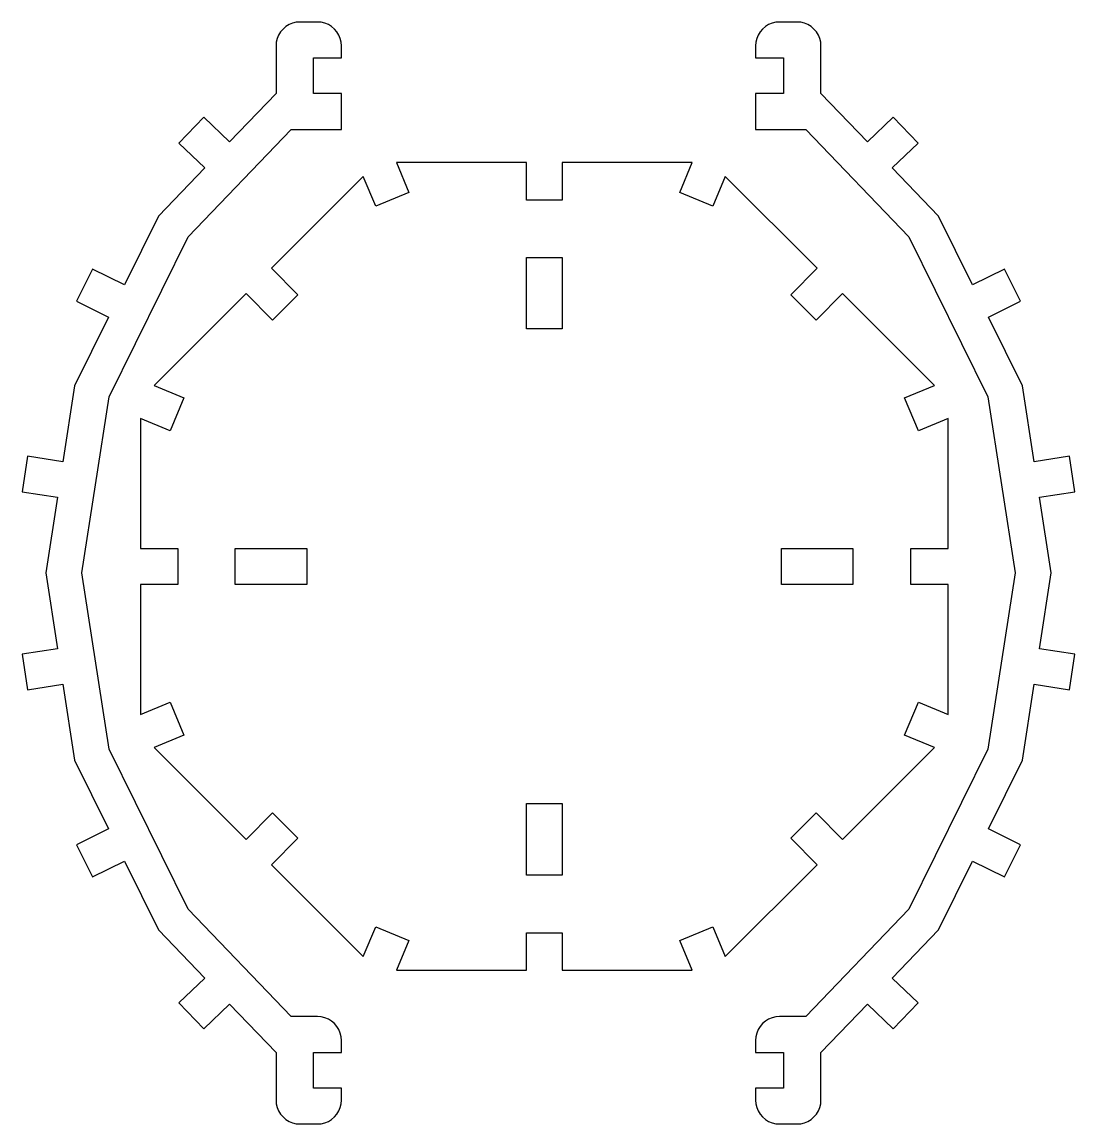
# Model space of a CAD drawing. Extents: x -216 to 216, y -215 to 215.
# Drawn here: x 128.2 to 216.4, y 123.1 to 215.4 of the extents above; entities that cross this region are included whole.
import ezdxf

# ---------------------------------------------------------------- set-up
doc = ezdxf.new("R2010")
doc.units = 0
doc.layers.add('LAYER_1', color=7, linetype='CONTINUOUS')

msp = doc.modelspace()

# ---------------------------------------------------------------- linework, layer by layer
at = {"layer": 'LAYER_1', "color": 5}
for points, knots in [([(128.1849, 176.031), (128.1849, 176.031), (128.6421, 178.9961), (128.6421, 178.9961), (128.6421, 178.9961), (128.6421, 178.9961), (131.6069, 178.5392), (131.6069, 178.5392), (131.6069, 178.5392), (131.6069, 178.5392), (132.5865, 184.8945), (132.5865, 184.8945), (132.5865, 184.8945), (132.5865, 184.8945), (135.4345, 190.6596), (135.4345, 190.6596), (135.4345, 190.6596), (135.4345, 190.6596), (132.7449, 191.9885), (132.7449, 191.9885), (132.7449, 191.9885), (132.7449, 191.9885), (134.0735, 194.6781), (134.0735, 194.6781), (134.0735, 194.6781), (134.0735, 194.6781), (136.7634, 193.3496), (136.7634, 193.3496), (136.7634, 193.3496), (136.7634, 193.3496), (139.6111, 199.115), (139.6111, 199.115), (139.6111, 199.115), (139.6111, 199.115), (143.4976, 203.1656), (143.4976, 203.1656), (143.4976, 203.1656), (143.4976, 203.1656), (141.3326, 205.2428), (141.3326, 205.2428), (141.3326, 205.2428), (141.3326, 205.2428), (143.4098, 207.4074), (143.4098, 207.4074), (143.4098, 207.4074), (143.4098, 207.4074), (145.5744, 205.3306), (145.5744, 205.3306), (145.5744, 205.3306), (145.5744, 205.3306), (149.461, 209.3812), (149.461, 209.3812), (149.461, 209.3812), (149.461, 209.3812), (149.461, 213.3813), (149.461, 213.3813), (149.461, 213.3813), (149.461, 213.3813), (149.4853, 213.6939), (149.4853, 213.6939), (149.4853, 213.6939), (149.4853, 213.6939), (149.5587, 213.9994), (149.5587, 213.9994), (149.5587, 213.9994), (149.5587, 213.9994), (149.679, 214.289), (149.679, 214.289), (149.679, 214.289), (149.679, 214.289), (149.8427, 214.5568), (149.8427, 214.5568), (149.8427, 214.5568), (149.8427, 214.5568), (150.0466, 214.7953), (150.0466, 214.7953), (150.0466, 214.7953), (150.0466, 214.7953), (150.2854, 214.9992), (150.2854, 214.9992), (150.2854, 214.9992), (150.2854, 214.9992), (150.5528, 215.1632), (150.5528, 215.1632), (150.5528, 215.1632), (150.5528, 215.1632), (150.8428, 215.2832), (150.8428, 215.2832), (150.8428, 215.2832), (150.8428, 215.2832), (151.1479, 215.3565), (151.1479, 215.3565), (151.1479, 215.3565), (151.1479, 215.3565), (151.4609, 215.3812), (151.4609, 215.3812), (151.4609, 215.3812), (151.4609, 215.3812), (152.9372, 215.3812), (152.9372, 215.3812), (152.9372, 215.3812), (152.9372, 215.3812), (153.2501, 215.3565), (153.2501, 215.3565), (153.2501, 215.3565), (153.2501, 215.3565), (153.5553, 215.2832), (153.5553, 215.2832), (153.5553, 215.2832), (153.5553, 215.2832), (153.8453, 215.1632), (153.8453, 215.1632), (153.8453, 215.1632), (153.8453, 215.1632), (154.1127, 214.9992), (154.1127, 214.9992), (154.1127, 214.9992), (154.1127, 214.9992), (154.3515, 214.7953), (154.3515, 214.7953), (154.3515, 214.7953), (154.3515, 214.7953), (154.5554, 214.5568), (154.5554, 214.5568), (154.5554, 214.5568), (154.5554, 214.5568), (154.7191, 214.289), (154.7191, 214.289), (154.7191, 214.289), (154.7191, 214.289), (154.8394, 213.9994), (154.8394, 213.9994), (154.8394, 213.9994), (154.8394, 213.9994), (154.9128, 213.6939), (154.9128, 213.6939), (154.9128, 213.6939), (154.9128, 213.6939), (154.9371, 213.3813), (154.9371, 213.3813), (154.9371, 213.3813), (154.9371, 213.3813), (154.9371, 212.3812), (154.9371, 212.3812), (154.9371, 212.3812), (154.9371, 212.3812), (152.6007, 212.3812), (152.6007, 212.3812), (152.6007, 212.3812), (152.6007, 212.3812), (152.6007, 209.3812), (152.6007, 209.3812), (152.6007, 209.3812), (152.6007, 209.3812), (154.9371, 209.3812), (154.9371, 209.3812), (154.9371, 209.3812), (154.9371, 209.3812), (154.9371, 206.3812), (154.9371, 206.3812), (154.9371, 206.3812), (154.9371, 206.3812), (150.7401, 206.3812), (150.7401, 206.3812), (150.7401, 206.3812), (150.7401, 206.3812), (142.096, 197.3716), (142.096, 197.3716), (142.096, 197.3716), (142.096, 197.3716), (135.4811, 183.9805), (135.4811, 183.9805), (135.4811, 183.9805), (135.4811, 183.9805), (133.2057, 169.2189), (133.2057, 169.2189), (133.2057, 169.2189), (133.2057, 169.2189), (135.4811, 154.4572), (135.4811, 154.4572), (135.4811, 154.4572), (135.4811, 154.4572), (142.096, 141.0661), (142.096, 141.0661), (142.096, 141.0661), (142.096, 141.0661), (150.7401, 132.0565), (150.7401, 132.0565), (150.7401, 132.0565), (150.7401, 132.0565), (152.9372, 132.0565), (152.9372, 132.0565), (152.9372, 132.0565), (152.9372, 132.0565), (153.2501, 132.0318), (153.2501, 132.0318), (153.2501, 132.0318), (153.2501, 132.0318), (153.5553, 131.9585), (153.5553, 131.9585), (153.5553, 131.9585), (153.5553, 131.9585), (153.8453, 131.8385), (153.8453, 131.8385), (153.8453, 131.8385), (153.8453, 131.8385), (154.1127, 131.6745), (154.1127, 131.6745), (154.1127, 131.6745), (154.1127, 131.6745), (154.3515, 131.4706), (154.3515, 131.4706), (154.3515, 131.4706), (154.3515, 131.4706), (154.5554, 131.2321), (154.5554, 131.2321), (154.5554, 131.2321), (154.5554, 131.2321), (154.7191, 130.9643), (154.7191, 130.9643), (154.7191, 130.9643), (154.7191, 130.9643), (154.8394, 130.6744), (154.8394, 130.6744), (154.8394, 130.6744), (154.8394, 130.6744), (154.9128, 130.3692), (154.9128, 130.3692), (154.9128, 130.3692), (154.9128, 130.3692), (154.9371, 130.0563), (154.9371, 130.0563), (154.9371, 130.0563), (154.9371, 130.0563), (154.9371, 129.0565), (154.9371, 129.0565), (154.9371, 129.0565), (154.9371, 129.0565), (152.6007, 129.0565), (152.6007, 129.0565), (152.6007, 129.0565), (152.6007, 129.0565), (152.6007, 126.0565), (152.6007, 126.0565), (152.6007, 126.0565), (152.6007, 126.0565), (154.9371, 126.0565), (154.9371, 126.0565), (154.9371, 126.0565), (154.9371, 126.0565), (154.9371, 125.0564), (154.9371, 125.0564), (154.9371, 125.0564), (154.9371, 125.0564), (154.9128, 124.7435), (154.9128, 124.7435), (154.9128, 124.7435), (154.9128, 124.7435), (154.8394, 124.4383), (154.8394, 124.4383), (154.8394, 124.4383), (154.8394, 124.4383), (154.7191, 124.1483), (154.7191, 124.1483), (154.7191, 124.1483), (154.7191, 124.1483), (154.5554, 123.8809), (154.5554, 123.8809), (154.5554, 123.8809), (154.5554, 123.8809), (154.3515, 123.6421), (154.3515, 123.6421), (154.3515, 123.6421), (154.3515, 123.6421), (154.1127, 123.4385), (154.1127, 123.4385), (154.1127, 123.4385), (154.1127, 123.4385), (153.8453, 123.2745), (153.8453, 123.2745), (153.8453, 123.2745), (153.8453, 123.2745), (153.5553, 123.1542), (153.5553, 123.1542), (153.5553, 123.1542), (153.5553, 123.1542), (153.2501, 123.0812), (153.2501, 123.0812), (153.2501, 123.0812), (153.2501, 123.0812), (152.9372, 123.0565), (152.9372, 123.0565), (152.9372, 123.0565), (152.9372, 123.0565), (151.4609, 123.0565), (151.4609, 123.0565), (151.4609, 123.0565), (151.4609, 123.0565), (151.1479, 123.0812), (151.1479, 123.0812), (151.1479, 123.0812), (151.1479, 123.0812), (150.8428, 123.1542), (150.8428, 123.1542), (150.8428, 123.1542), (150.8428, 123.1542), (150.5528, 123.2745), (150.5528, 123.2745), (150.5528, 123.2745), (150.5528, 123.2745), (150.2854, 123.4385), (150.2854, 123.4385), (150.2854, 123.4385), (150.2854, 123.4385), (150.0466, 123.6421), (150.0466, 123.6421), (150.0466, 123.6421), (150.0466, 123.6421), (149.8427, 123.8809), (149.8427, 123.8809), (149.8427, 123.8809), (149.8427, 123.8809), (149.679, 124.1483), (149.679, 124.1483), (149.679, 124.1483), (149.679, 124.1483), (149.5587, 124.4383), (149.5587, 124.4383), (149.5587, 124.4383), (149.5587, 124.4383), (149.4853, 124.7435), (149.4853, 124.7435), (149.4853, 124.7435), (149.4853, 124.7435), (149.461, 125.0564), (149.461, 125.0564), (149.461, 125.0564), (149.461, 125.0564), (149.461, 129.0565), (149.461, 129.0565), (149.461, 129.0565), (149.461, 129.0565), (145.5744, 133.1071), (145.5744, 133.1071), (145.5744, 133.1071), (145.5744, 133.1071), (143.4098, 131.0303), (143.4098, 131.0303), (143.4098, 131.0303), (143.4098, 131.0303), (141.3326, 133.195), (141.3326, 133.195), (141.3326, 133.195), (141.3326, 133.195), (143.4976, 135.2721), (143.4976, 135.2721), (143.4976, 135.2721), (143.4976, 135.2721), (139.6111, 139.3227), (139.6111, 139.3227), (139.6111, 139.3227), (139.6111, 139.3227), (136.7634, 145.0882), (136.7634, 145.0882), (136.7634, 145.0882), (136.7634, 145.0882), (134.0735, 143.7596), (134.0735, 143.7596), (134.0735, 143.7596), (134.0735, 143.7596), (132.7449, 146.4492), (132.7449, 146.4492), (132.7449, 146.4492), (132.7449, 146.4492), (135.4345, 147.7777), (135.4345, 147.7777), (135.4345, 147.7777), (135.4345, 147.7777), (132.5865, 153.5432), (132.5865, 153.5432), (132.5865, 153.5432), (132.5865, 153.5432), (131.6069, 159.8985), (131.6069, 159.8985), (131.6069, 159.8985), (131.6069, 159.8985), (128.6421, 159.4416), (128.6421, 159.4416), (128.6421, 159.4416), (128.6421, 159.4416), (128.1849, 162.4064), (128.1849, 162.4064), (128.1849, 162.4064), (128.1849, 162.4064), (131.15, 162.8636), (131.15, 162.8636), (131.15, 162.8636), (131.15, 162.8636), (130.1704, 169.2189), (130.1704, 169.2189), (130.1704, 169.2189), (130.1704, 169.2189), (131.15, 175.5742), (131.15, 175.5742), (131.15, 175.5742), (131.15, 175.5742), (128.1849, 176.031), (128.1849, 176.031)], [0, 0, 0, 0, 0.0097087, 0.0097087, 0.0097087, 0.0097087, 0.0194175, 0.0194175, 0.0194175, 0.0194175, 0.0291262, 0.0291262, 0.0291262, 0.0291262, 0.038835, 0.038835, 0.038835, 0.038835, 0.0485437, 0.0485437, 0.0485437, 0.0485437, 0.0582524, 0.0582524, 0.0582524, 0.0582524, 0.0679612, 0.0679612, 0.0679612, 0.0679612, 0.0776699, 0.0776699, 0.0776699, 0.0776699, 0.0873786, 0.0873786, 0.0873786, 0.0873786, 0.0970874, 0.0970874, 0.0970874, 0.0970874, 0.1067961, 0.1067961, 0.1067961, 0.1067961, 0.1165049, 0.1165049, 0.1165049, 0.1165049, 0.1262136, 0.1262136, 0.1262136, 0.1262136, 0.1359223, 0.1359223, 0.1359223, 0.1359223, 0.1456311, 0.1456311, 0.1456311, 0.1456311, 0.1553398, 0.1553398, 0.1553398, 0.1553398, 0.1650485, 0.1650485, 0.1650485, 0.1650485, 0.1747573, 0.1747573, 0.1747573, 0.1747573, 0.184466, 0.184466, 0.184466, 0.184466, 0.1941748, 0.1941748, 0.1941748, 0.1941748, 0.2038835, 0.2038835, 0.2038835, 0.2038835, 0.2135922, 0.2135922, 0.2135922, 0.2135922, 0.223301, 0.223301, 0.223301, 0.223301, 0.2330097, 0.2330097, 0.2330097, 0.2330097, 0.2427184, 0.2427184, 0.2427184, 0.2427184, 0.2524272, 0.2524272, 0.2524272, 0.2524272, 0.2621359, 0.2621359, 0.2621359, 0.2621359, 0.2718447, 0.2718447, 0.2718447, 0.2718447, 0.2815534, 0.2815534, 0.2815534, 0.2815534, 0.2912621, 0.2912621, 0.2912621, 0.2912621, 0.3009709, 0.3009709, 0.3009709, 0.3009709, 0.3106796, 0.3106796, 0.3106796, 0.3106796, 0.3203883, 0.3203883, 0.3203883, 0.3203883, 0.3300971, 0.3300971, 0.3300971, 0.3300971, 0.3398058, 0.3398058, 0.3398058, 0.3398058, 0.3495146, 0.3495146, 0.3495146, 0.3495146, 0.3592233, 0.3592233, 0.3592233, 0.3592233, 0.368932, 0.368932, 0.368932, 0.368932, 0.3786408, 0.3786408, 0.3786408, 0.3786408, 0.3883495, 0.3883495, 0.3883495, 0.3883495, 0.3980583, 0.3980583, 0.3980583, 0.3980583, 0.407767, 0.407767, 0.407767, 0.407767, 0.4174757, 0.4174757, 0.4174757, 0.4174757, 0.4271845, 0.4271845, 0.4271845, 0.4271845, 0.4368932, 0.4368932, 0.4368932, 0.4368932, 0.4466019, 0.4466019, 0.4466019, 0.4466019, 0.4563107, 0.4563107, 0.4563107, 0.4563107, 0.4660194, 0.4660194, 0.4660194, 0.4660194, 0.4757282, 0.4757282, 0.4757282, 0.4757282, 0.4854369, 0.4854369, 0.4854369, 0.4854369, 0.4951456, 0.4951456, 0.4951456, 0.4951456, 0.5048544, 0.5048544, 0.5048544, 0.5048544, 0.5145631, 0.5145631, 0.5145631, 0.5145631, 0.5242718, 0.5242718, 0.5242718, 0.5242718, 0.5339806, 0.5339806, 0.5339806, 0.5339806, 0.5436893, 0.5436893, 0.5436893, 0.5436893, 0.5533981, 0.5533981, 0.5533981, 0.5533981, 0.5631068, 0.5631068, 0.5631068, 0.5631068, 0.5728155, 0.5728155, 0.5728155, 0.5728155, 0.5825243, 0.5825243, 0.5825243, 0.5825243, 0.592233, 0.592233, 0.592233, 0.592233, 0.6019417, 0.6019417, 0.6019417, 0.6019417, 0.6116505, 0.6116505, 0.6116505, 0.6116505, 0.6213592, 0.6213592, 0.6213592, 0.6213592, 0.631068, 0.631068, 0.631068, 0.631068, 0.6407767, 0.6407767, 0.6407767, 0.6407767, 0.6504854, 0.6504854, 0.6504854, 0.6504854, 0.6601942, 0.6601942, 0.6601942, 0.6601942, 0.6699029, 0.6699029, 0.6699029, 0.6699029, 0.6796117, 0.6796117, 0.6796117, 0.6796117, 0.6893204, 0.6893204, 0.6893204, 0.6893204, 0.6990291, 0.6990291, 0.6990291, 0.6990291, 0.7087379, 0.7087379, 0.7087379, 0.7087379, 0.7184466, 0.7184466, 0.7184466, 0.7184466, 0.7281553, 0.7281553, 0.7281553, 0.7281553, 0.7378641, 0.7378641, 0.7378641, 0.7378641, 0.7475728, 0.7475728, 0.7475728, 0.7475728, 0.7572816, 0.7572816, 0.7572816, 0.7572816, 0.7669903, 0.7669903, 0.7669903, 0.7669903, 0.776699, 0.776699, 0.776699, 0.776699, 0.7864078, 0.7864078, 0.7864078, 0.7864078, 0.7961165, 0.7961165, 0.7961165, 0.7961165, 0.8058252, 0.8058252, 0.8058252, 0.8058252, 0.815534, 0.815534, 0.815534, 0.815534, 0.8252427, 0.8252427, 0.8252427, 0.8252427, 0.8349515, 0.8349515, 0.8349515, 0.8349515, 0.8446602, 0.8446602, 0.8446602, 0.8446602, 0.8543689, 0.8543689, 0.8543689, 0.8543689, 0.8640777, 0.8640777, 0.8640777, 0.8640777, 0.8737864, 0.8737864, 0.8737864, 0.8737864, 0.8834951, 0.8834951, 0.8834951, 0.8834951, 0.8932039, 0.8932039, 0.8932039, 0.8932039, 0.9029126, 0.9029126, 0.9029126, 0.9029126, 0.9126214, 0.9126214, 0.9126214, 0.9126214, 0.9223301, 0.9223301, 0.9223301, 0.9223301, 0.9320388, 0.9320388, 0.9320388, 0.9320388, 0.9417476, 0.9417476, 0.9417476, 0.9417476, 0.9514563, 0.9514563, 0.9514563, 0.9514563, 0.961165, 0.961165, 0.961165, 0.961165, 0.9708738, 0.9708738, 0.9708738, 0.9708738, 0.9805825, 0.9805825, 0.9805825, 0.9805825, 1, 1, 1, 1]), ([(213.4245, 175.5742), (213.4245, 175.5742), (214.4042, 169.2189), (214.4042, 169.2189), (214.4042, 169.2189), (214.4042, 169.2189), (213.4245, 162.8636), (213.4245, 162.8636), (213.4245, 162.8636), (213.4245, 162.8636), (216.3896, 162.4064), (216.3896, 162.4064), (216.3896, 162.4064), (216.3896, 162.4064), (215.9324, 159.4416), (215.9324, 159.4416), (215.9324, 159.4416), (215.9324, 159.4416), (212.9673, 159.8985), (212.9673, 159.8985), (212.9673, 159.8985), (212.9673, 159.8985), (211.9876, 153.5432), (211.9876, 153.5432), (211.9876, 153.5432), (211.9876, 153.5432), (209.14, 147.7777), (209.14, 147.7777), (209.14, 147.7777), (209.14, 147.7777), (211.8296, 146.4492), (211.8296, 146.4492), (211.8296, 146.4492), (211.8296, 146.4492), (210.501, 143.7596), (210.501, 143.7596), (210.501, 143.7596), (210.501, 143.7596), (207.8111, 145.0882), (207.8111, 145.0882), (207.8111, 145.0882), (207.8111, 145.0882), (204.9635, 139.3227), (204.9635, 139.3227), (204.9635, 139.3227), (204.9635, 139.3227), (201.0769, 135.2721), (201.0769, 135.2721), (201.0769, 135.2721), (201.0769, 135.2721), (203.2416, 133.195), (203.2416, 133.195), (203.2416, 133.195), (203.2416, 133.195), (201.1648, 131.0303), (201.1648, 131.0303), (201.1648, 131.0303), (201.1648, 131.0303), (199.0001, 133.1071), (199.0001, 133.1071), (199.0001, 133.1071), (199.0001, 133.1071), (195.1136, 129.0565), (195.1136, 129.0565), (195.1136, 129.0565), (195.1136, 129.0565), (195.1136, 125.0564), (195.1136, 125.0564), (195.1136, 125.0564), (195.1136, 125.0564), (195.0889, 124.7435), (195.0889, 124.7435), (195.0889, 124.7435), (195.0889, 124.7435), (195.0159, 124.4383), (195.0159, 124.4383), (195.0159, 124.4383), (195.0159, 124.4383), (194.8956, 124.1483), (194.8956, 124.1483), (194.8956, 124.1483), (194.8956, 124.1483), (194.7315, 123.8809), (194.7315, 123.8809), (194.7315, 123.8809), (194.7315, 123.8809), (194.528, 123.6421), (194.528, 123.6421), (194.528, 123.6421), (194.528, 123.6421), (194.2891, 123.4385), (194.2891, 123.4385), (194.2891, 123.4385), (194.2891, 123.4385), (194.0217, 123.2745), (194.0217, 123.2745), (194.0217, 123.2745), (194.0217, 123.2745), (193.7318, 123.1542), (193.7318, 123.1542), (193.7318, 123.1542), (193.7318, 123.1542), (193.4266, 123.0812), (193.4266, 123.0812), (193.4266, 123.0812), (193.4266, 123.0812), (193.1137, 123.0565), (193.1137, 123.0565), (193.1137, 123.0565), (193.1137, 123.0565), (191.6373, 123.0565), (191.6373, 123.0565), (191.6373, 123.0565), (191.6373, 123.0565), (191.3244, 123.0812), (191.3244, 123.0812), (191.3244, 123.0812), (191.3244, 123.0812), (191.0192, 123.1542), (191.0192, 123.1542), (191.0192, 123.1542), (191.0192, 123.1542), (190.7293, 123.2745), (190.7293, 123.2745), (190.7293, 123.2745), (190.7293, 123.2745), (190.4615, 123.4385), (190.4615, 123.4385), (190.4615, 123.4385), (190.4615, 123.4385), (190.223, 123.6421), (190.223, 123.6421), (190.223, 123.6421), (190.223, 123.6421), (190.0191, 123.8809), (190.0191, 123.8809), (190.0191, 123.8809), (190.0191, 123.8809), (189.8551, 124.1483), (189.8551, 124.1483), (189.8551, 124.1483), (189.8551, 124.1483), (189.7351, 124.4383), (189.7351, 124.4383), (189.7351, 124.4383), (189.7351, 124.4383), (189.6618, 124.7435), (189.6618, 124.7435), (189.6618, 124.7435), (189.6618, 124.7435), (189.6374, 125.0564), (189.6374, 125.0564), (189.6374, 125.0564), (189.6374, 125.0564), (189.6374, 126.0565), (189.6374, 126.0565), (189.6374, 126.0565), (189.6374, 126.0565), (191.9735, 126.0565), (191.9735, 126.0565), (191.9735, 126.0565), (191.9735, 126.0565), (191.9735, 129.0565), (191.9735, 129.0565), (191.9735, 129.0565), (191.9735, 129.0565), (189.6374, 129.0565), (189.6374, 129.0565), (189.6374, 129.0565), (189.6374, 129.0565), (189.6374, 130.0563), (189.6374, 130.0563), (189.6374, 130.0563), (189.6374, 130.0563), (189.6618, 130.3692), (189.6618, 130.3692), (189.6618, 130.3692), (189.6618, 130.3692), (189.7351, 130.6744), (189.7351, 130.6744), (189.7351, 130.6744), (189.7351, 130.6744), (189.8551, 130.9643), (189.8551, 130.9643), (189.8551, 130.9643), (189.8551, 130.9643), (190.0191, 131.2321), (190.0191, 131.2321), (190.0191, 131.2321), (190.0191, 131.2321), (190.223, 131.4706), (190.223, 131.4706), (190.223, 131.4706), (190.223, 131.4706), (190.4615, 131.6745), (190.4615, 131.6745), (190.4615, 131.6745), (190.4615, 131.6745), (190.7293, 131.8385), (190.7293, 131.8385), (190.7293, 131.8385), (190.7293, 131.8385), (191.0192, 131.9585), (191.0192, 131.9585), (191.0192, 131.9585), (191.0192, 131.9585), (191.3244, 132.0318), (191.3244, 132.0318), (191.3244, 132.0318), (191.3244, 132.0318), (191.6373, 132.0565), (191.6373, 132.0565), (191.6373, 132.0565), (191.6373, 132.0565), (193.8344, 132.0565), (193.8344, 132.0565), (193.8344, 132.0565), (193.8344, 132.0565), (202.4785, 141.0661), (202.4785, 141.0661), (202.4785, 141.0661), (202.4785, 141.0661), (209.0935, 154.4572), (209.0935, 154.4572), (209.0935, 154.4572), (209.0935, 154.4572), (211.3685, 169.2189), (211.3685, 169.2189), (211.3685, 169.2189), (211.3685, 169.2189), (209.0935, 183.9805), (209.0935, 183.9805), (209.0935, 183.9805), (209.0935, 183.9805), (202.4785, 197.3716), (202.4785, 197.3716), (202.4785, 197.3716), (202.4785, 197.3716), (193.8344, 206.3812), (193.8344, 206.3812), (193.8344, 206.3812), (193.8344, 206.3812), (189.6374, 206.3812), (189.6374, 206.3812), (189.6374, 206.3812), (189.6374, 206.3812), (189.6374, 209.3812), (189.6374, 209.3812), (189.6374, 209.3812), (189.6374, 209.3812), (191.9735, 209.3812), (191.9735, 209.3812), (191.9735, 209.3812), (191.9735, 209.3812), (191.9735, 212.3812), (191.9735, 212.3812), (191.9735, 212.3812), (191.9735, 212.3812), (189.6374, 212.3812), (189.6374, 212.3812), (189.6374, 212.3812), (189.6374, 212.3812), (189.6374, 213.3813), (189.6374, 213.3813), (189.6374, 213.3813), (189.6374, 213.3813), (189.6618, 213.6939), (189.6618, 213.6939), (189.6618, 213.6939), (189.6618, 213.6939), (189.7351, 213.9994), (189.7351, 213.9994), (189.7351, 213.9994), (189.7351, 213.9994), (189.8551, 214.289), (189.8551, 214.289), (189.8551, 214.289), (189.8551, 214.289), (190.0191, 214.5568), (190.0191, 214.5568), (190.0191, 214.5568), (190.0191, 214.5568), (190.223, 214.7953), (190.223, 214.7953), (190.223, 214.7953), (190.223, 214.7953), (190.4615, 214.9992), (190.4615, 214.9992), (190.4615, 214.9992), (190.4615, 214.9992), (190.7293, 215.1632), (190.7293, 215.1632), (190.7293, 215.1632), (190.7293, 215.1632), (191.0192, 215.2832), (191.0192, 215.2832), (191.0192, 215.2832), (191.0192, 215.2832), (191.3244, 215.3565), (191.3244, 215.3565), (191.3244, 215.3565), (191.3244, 215.3565), (191.6373, 215.3812), (191.6373, 215.3812), (191.6373, 215.3812), (191.6373, 215.3812), (193.1137, 215.3812), (193.1137, 215.3812), (193.1137, 215.3812), (193.1137, 215.3812), (193.4266, 215.3565), (193.4266, 215.3565), (193.4266, 215.3565), (193.4266, 215.3565), (193.7318, 215.2832), (193.7318, 215.2832), (193.7318, 215.2832), (193.7318, 215.2832), (194.0217, 215.1632), (194.0217, 215.1632), (194.0217, 215.1632), (194.0217, 215.1632), (194.2891, 214.9992), (194.2891, 214.9992), (194.2891, 214.9992), (194.2891, 214.9992), (194.528, 214.7953), (194.528, 214.7953), (194.528, 214.7953), (194.528, 214.7953), (194.7315, 214.5568), (194.7315, 214.5568), (194.7315, 214.5568), (194.7315, 214.5568), (194.8956, 214.289), (194.8956, 214.289), (194.8956, 214.289), (194.8956, 214.289), (195.0159, 213.9994), (195.0159, 213.9994), (195.0159, 213.9994), (195.0159, 213.9994), (195.0889, 213.6939), (195.0889, 213.6939), (195.0889, 213.6939), (195.0889, 213.6939), (195.1136, 213.3813), (195.1136, 213.3813), (195.1136, 213.3813), (195.1136, 213.3813), (195.1136, 209.3812), (195.1136, 209.3812), (195.1136, 209.3812), (195.1136, 209.3812), (199.0001, 205.3306), (199.0001, 205.3306), (199.0001, 205.3306), (199.0001, 205.3306), (201.1648, 207.4074), (201.1648, 207.4074), (201.1648, 207.4074), (201.1648, 207.4074), (203.2416, 205.2428), (203.2416, 205.2428), (203.2416, 205.2428), (203.2416, 205.2428), (201.0769, 203.1656), (201.0769, 203.1656), (201.0769, 203.1656), (201.0769, 203.1656), (204.9635, 199.115), (204.9635, 199.115), (204.9635, 199.115), (204.9635, 199.115), (207.8111, 193.3496), (207.8111, 193.3496), (207.8111, 193.3496), (207.8111, 193.3496), (210.501, 194.6781), (210.501, 194.6781), (210.501, 194.6781), (210.501, 194.6781), (211.8296, 191.9885), (211.8296, 191.9885), (211.8296, 191.9885), (211.8296, 191.9885), (209.14, 190.6596), (209.14, 190.6596), (209.14, 190.6596), (209.14, 190.6596), (211.9876, 184.8945), (211.9876, 184.8945), (211.9876, 184.8945), (211.9876, 184.8945), (212.9673, 178.5392), (212.9673, 178.5392), (212.9673, 178.5392), (212.9673, 178.5392), (215.9324, 178.9961), (215.9324, 178.9961), (215.9324, 178.9961), (215.9324, 178.9961), (216.3896, 176.031), (216.3896, 176.031), (216.3896, 176.031), (216.3896, 176.031), (213.4245, 175.5742), (213.4245, 175.5742)], [0, 0, 0, 0, 0.0097087, 0.0097087, 0.0097087, 0.0097087, 0.0194175, 0.0194175, 0.0194175, 0.0194175, 0.0291262, 0.0291262, 0.0291262, 0.0291262, 0.038835, 0.038835, 0.038835, 0.038835, 0.0485437, 0.0485437, 0.0485437, 0.0485437, 0.0582524, 0.0582524, 0.0582524, 0.0582524, 0.0679612, 0.0679612, 0.0679612, 0.0679612, 0.0776699, 0.0776699, 0.0776699, 0.0776699, 0.0873786, 0.0873786, 0.0873786, 0.0873786, 0.0970874, 0.0970874, 0.0970874, 0.0970874, 0.1067961, 0.1067961, 0.1067961, 0.1067961, 0.1165049, 0.1165049, 0.1165049, 0.1165049, 0.1262136, 0.1262136, 0.1262136, 0.1262136, 0.1359223, 0.1359223, 0.1359223, 0.1359223, 0.1456311, 0.1456311, 0.1456311, 0.1456311, 0.1553398, 0.1553398, 0.1553398, 0.1553398, 0.1650485, 0.1650485, 0.1650485, 0.1650485, 0.1747573, 0.1747573, 0.1747573, 0.1747573, 0.184466, 0.184466, 0.184466, 0.184466, 0.1941748, 0.1941748, 0.1941748, 0.1941748, 0.2038835, 0.2038835, 0.2038835, 0.2038835, 0.2135922, 0.2135922, 0.2135922, 0.2135922, 0.223301, 0.223301, 0.223301, 0.223301, 0.2330097, 0.2330097, 0.2330097, 0.2330097, 0.2427184, 0.2427184, 0.2427184, 0.2427184, 0.2524272, 0.2524272, 0.2524272, 0.2524272, 0.2621359, 0.2621359, 0.2621359, 0.2621359, 0.2718447, 0.2718447, 0.2718447, 0.2718447, 0.2815534, 0.2815534, 0.2815534, 0.2815534, 0.2912621, 0.2912621, 0.2912621, 0.2912621, 0.3009709, 0.3009709, 0.3009709, 0.3009709, 0.3106796, 0.3106796, 0.3106796, 0.3106796, 0.3203883, 0.3203883, 0.3203883, 0.3203883, 0.3300971, 0.3300971, 0.3300971, 0.3300971, 0.3398058, 0.3398058, 0.3398058, 0.3398058, 0.3495146, 0.3495146, 0.3495146, 0.3495146, 0.3592233, 0.3592233, 0.3592233, 0.3592233, 0.368932, 0.368932, 0.368932, 0.368932, 0.3786408, 0.3786408, 0.3786408, 0.3786408, 0.3883495, 0.3883495, 0.3883495, 0.3883495, 0.3980583, 0.3980583, 0.3980583, 0.3980583, 0.407767, 0.407767, 0.407767, 0.407767, 0.4174757, 0.4174757, 0.4174757, 0.4174757, 0.4271845, 0.4271845, 0.4271845, 0.4271845, 0.4368932, 0.4368932, 0.4368932, 0.4368932, 0.4466019, 0.4466019, 0.4466019, 0.4466019, 0.4563107, 0.4563107, 0.4563107, 0.4563107, 0.4660194, 0.4660194, 0.4660194, 0.4660194, 0.4757282, 0.4757282, 0.4757282, 0.4757282, 0.4854369, 0.4854369, 0.4854369, 0.4854369, 0.4951456, 0.4951456, 0.4951456, 0.4951456, 0.5048544, 0.5048544, 0.5048544, 0.5048544, 0.5145631, 0.5145631, 0.5145631, 0.5145631, 0.5242718, 0.5242718, 0.5242718, 0.5242718, 0.5339806, 0.5339806, 0.5339806, 0.5339806, 0.5436893, 0.5436893, 0.5436893, 0.5436893, 0.5533981, 0.5533981, 0.5533981, 0.5533981, 0.5631068, 0.5631068, 0.5631068, 0.5631068, 0.5728155, 0.5728155, 0.5728155, 0.5728155, 0.5825243, 0.5825243, 0.5825243, 0.5825243, 0.592233, 0.592233, 0.592233, 0.592233, 0.6019417, 0.6019417, 0.6019417, 0.6019417, 0.6116505, 0.6116505, 0.6116505, 0.6116505, 0.6213592, 0.6213592, 0.6213592, 0.6213592, 0.631068, 0.631068, 0.631068, 0.631068, 0.6407767, 0.6407767, 0.6407767, 0.6407767, 0.6504854, 0.6504854, 0.6504854, 0.6504854, 0.6601942, 0.6601942, 0.6601942, 0.6601942, 0.6699029, 0.6699029, 0.6699029, 0.6699029, 0.6796117, 0.6796117, 0.6796117, 0.6796117, 0.6893204, 0.6893204, 0.6893204, 0.6893204, 0.6990291, 0.6990291, 0.6990291, 0.6990291, 0.7087379, 0.7087379, 0.7087379, 0.7087379, 0.7184466, 0.7184466, 0.7184466, 0.7184466, 0.7281553, 0.7281553, 0.7281553, 0.7281553, 0.7378641, 0.7378641, 0.7378641, 0.7378641, 0.7475728, 0.7475728, 0.7475728, 0.7475728, 0.7572816, 0.7572816, 0.7572816, 0.7572816, 0.7669903, 0.7669903, 0.7669903, 0.7669903, 0.776699, 0.776699, 0.776699, 0.776699, 0.7864078, 0.7864078, 0.7864078, 0.7864078, 0.7961165, 0.7961165, 0.7961165, 0.7961165, 0.8058252, 0.8058252, 0.8058252, 0.8058252, 0.815534, 0.815534, 0.815534, 0.815534, 0.8252427, 0.8252427, 0.8252427, 0.8252427, 0.8349515, 0.8349515, 0.8349515, 0.8349515, 0.8446602, 0.8446602, 0.8446602, 0.8446602, 0.8543689, 0.8543689, 0.8543689, 0.8543689, 0.8640777, 0.8640777, 0.8640777, 0.8640777, 0.8737864, 0.8737864, 0.8737864, 0.8737864, 0.8834951, 0.8834951, 0.8834951, 0.8834951, 0.8932039, 0.8932039, 0.8932039, 0.8932039, 0.9029126, 0.9029126, 0.9029126, 0.9029126, 0.9126214, 0.9126214, 0.9126214, 0.9126214, 0.9223301, 0.9223301, 0.9223301, 0.9223301, 0.9320388, 0.9320388, 0.9320388, 0.9320388, 0.9417476, 0.9417476, 0.9417476, 0.9417476, 0.9514563, 0.9514563, 0.9514563, 0.9514563, 0.961165, 0.961165, 0.961165, 0.961165, 0.9708738, 0.9708738, 0.9708738, 0.9708738, 0.9805825, 0.9805825, 0.9805825, 0.9805825, 1, 1, 1, 1]), ([(203.2698, 158.4105), (203.2698, 158.4105), (202.1219, 155.6387), (202.1219, 155.6387), (202.1219, 155.6387), (202.1219, 155.6387), (204.6216, 154.6033), (204.6216, 154.6033), (204.6216, 154.6033), (204.6216, 154.6033), (196.9209, 146.9021), (196.9209, 146.9021), (196.9209, 146.9021), (196.9209, 146.9021), (194.7005, 149.1225), (194.7005, 149.1225), (194.7005, 149.1225), (194.7005, 149.1225), (192.5792, 147.0013), (192.5792, 147.0013), (192.5792, 147.0013), (192.5792, 147.0013), (194.7996, 144.7809), (194.7996, 144.7809), (194.7996, 144.7809), (194.7996, 144.7809), (187.0985, 137.0801), (187.0985, 137.0801), (187.0985, 137.0801), (187.0985, 137.0801), (186.0631, 139.5799), (186.0631, 139.5799), (186.0631, 139.5799), (186.0631, 139.5799), (183.2913, 138.4319), (183.2913, 138.4319), (183.2913, 138.4319), (183.2913, 138.4319), (184.327, 135.9318), (184.327, 135.9318), (184.327, 135.9318), (184.327, 135.9318), (173.4361, 135.9318), (173.4361, 135.9318), (173.4361, 135.9318), (173.4361, 135.9318), (173.4361, 139.0719), (173.4361, 139.0719), (173.4361, 139.0719), (173.4361, 139.0719), (170.4361, 139.0719), (170.4361, 139.0719), (170.4361, 139.0719), (170.4361, 139.0719), (170.4361, 135.9318), (170.4361, 135.9318), (170.4361, 135.9318), (170.4361, 135.9318), (159.5455, 135.9318), (159.5455, 135.9318), (159.5455, 135.9318), (159.5455, 135.9318), (160.5809, 138.4319), (160.5809, 138.4319), (160.5809, 138.4319), (160.5809, 138.4319), (157.8091, 139.5799), (157.8091, 139.5799), (157.8091, 139.5799), (157.8091, 139.5799), (156.7737, 137.0801), (156.7737, 137.0801), (156.7737, 137.0801), (156.7737, 137.0801), (149.0726, 144.7809), (149.0726, 144.7809), (149.0726, 144.7809), (149.0726, 144.7809), (151.2929, 147.0013), (151.2929, 147.0013), (151.2929, 147.0013), (151.2929, 147.0013), (149.1717, 149.1225), (149.1717, 149.1225), (149.1717, 149.1225), (149.1717, 149.1225), (146.9513, 146.9021), (146.9513, 146.9021), (146.9513, 146.9021), (146.9513, 146.9021), (139.2505, 154.6033), (139.2505, 154.6033), (139.2505, 154.6033), (139.2505, 154.6033), (141.7503, 155.6387), (141.7503, 155.6387), (141.7503, 155.6387), (141.7503, 155.6387), (140.6024, 158.4105), (140.6024, 158.4105), (140.6024, 158.4105), (140.6024, 158.4105), (138.1022, 157.3751), (138.1022, 157.3751), (138.1022, 157.3751), (138.1022, 157.3751), (138.1022, 168.2657), (138.1022, 168.2657), (138.1022, 168.2657), (138.1022, 168.2657), (141.2423, 168.2657), (141.2423, 168.2657), (141.2423, 168.2657), (141.2423, 168.2657), (141.2423, 171.2657), (141.2423, 171.2657), (141.2423, 171.2657), (141.2423, 171.2657), (138.1022, 171.2657), (138.1022, 171.2657), (138.1022, 171.2657), (138.1022, 171.2657), (138.1022, 182.1566), (138.1022, 182.1566), (138.1022, 182.1566), (138.1022, 182.1566), (140.6024, 181.1209), (140.6024, 181.1209), (140.6024, 181.1209), (140.6024, 181.1209), (141.7503, 183.8927), (141.7503, 183.8927), (141.7503, 183.8927), (141.7503, 183.8927), (139.2505, 184.9281), (139.2505, 184.9281), (139.2505, 184.9281), (139.2505, 184.9281), (146.9513, 192.6292), (146.9513, 192.6292), (146.9513, 192.6292), (146.9513, 192.6292), (149.1717, 190.4088), (149.1717, 190.4088), (149.1717, 190.4088), (149.1717, 190.4088), (151.2929, 192.5301), (151.2929, 192.5301), (151.2929, 192.5301), (151.2929, 192.5301), (149.0726, 194.7504), (149.0726, 194.7504), (149.0726, 194.7504), (149.0726, 194.7504), (156.7737, 202.4516), (156.7737, 202.4516), (156.7737, 202.4516), (156.7737, 202.4516), (157.8091, 199.9514), (157.8091, 199.9514), (157.8091, 199.9514), (157.8091, 199.9514), (160.5809, 201.0994), (160.5809, 201.0994), (160.5809, 201.0994), (160.5809, 201.0994), (159.5455, 203.5995), (159.5455, 203.5995), (159.5455, 203.5995), (159.5455, 203.5995), (170.4361, 203.5995), (170.4361, 203.5995), (170.4361, 203.5995), (170.4361, 203.5995), (170.4361, 200.4594), (170.4361, 200.4594), (170.4361, 200.4594), (170.4361, 200.4594), (173.4361, 200.4594), (173.4361, 200.4594), (173.4361, 200.4594), (173.4361, 200.4594), (173.4361, 203.5995), (173.4361, 203.5995), (173.4361, 203.5995), (173.4361, 203.5995), (184.327, 203.5995), (184.327, 203.5995), (184.327, 203.5995), (184.327, 203.5995), (183.2913, 201.0994), (183.2913, 201.0994), (183.2913, 201.0994), (183.2913, 201.0994), (186.0631, 199.9514), (186.0631, 199.9514), (186.0631, 199.9514), (186.0631, 199.9514), (187.0985, 202.4516), (187.0985, 202.4516), (187.0985, 202.4516), (187.0985, 202.4516), (194.7996, 194.7504), (194.7996, 194.7504), (194.7996, 194.7504), (194.7996, 194.7504), (192.5792, 192.5301), (192.5792, 192.5301), (192.5792, 192.5301), (192.5792, 192.5301), (194.7005, 190.4088), (194.7005, 190.4088), (194.7005, 190.4088), (194.7005, 190.4088), (196.9209, 192.6292), (196.9209, 192.6292), (196.9209, 192.6292), (196.9209, 192.6292), (204.6216, 184.9281), (204.6216, 184.9281), (204.6216, 184.9281), (204.6216, 184.9281), (202.1219, 183.8927), (202.1219, 183.8927), (202.1219, 183.8927), (202.1219, 183.8927), (203.2698, 181.1209), (203.2698, 181.1209), (203.2698, 181.1209), (203.2698, 181.1209), (205.7699, 182.1566), (205.7699, 182.1566), (205.7699, 182.1566), (205.7699, 182.1566), (205.7699, 171.2657), (205.7699, 171.2657), (205.7699, 171.2657), (205.7699, 171.2657), (202.6299, 171.2657), (202.6299, 171.2657), (202.6299, 171.2657), (202.6299, 171.2657), (202.6299, 168.2657), (202.6299, 168.2657), (202.6299, 168.2657), (202.6299, 168.2657), (205.7699, 168.2657), (205.7699, 168.2657), (205.7699, 168.2657), (205.7699, 168.2657), (205.7699, 157.3751), (205.7699, 157.3751), (205.7699, 157.3751), (205.7699, 157.3751), (203.2698, 158.4105), (203.2698, 158.4105)], [0, 0, 0, 0, 0.0153846, 0.0153846, 0.0153846, 0.0153846, 0.0307692, 0.0307692, 0.0307692, 0.0307692, 0.0461538, 0.0461538, 0.0461538, 0.0461538, 0.0615385, 0.0615385, 0.0615385, 0.0615385, 0.0769231, 0.0769231, 0.0769231, 0.0769231, 0.0923077, 0.0923077, 0.0923077, 0.0923077, 0.1076923, 0.1076923, 0.1076923, 0.1076923, 0.1230769, 0.1230769, 0.1230769, 0.1230769, 0.1384615, 0.1384615, 0.1384615, 0.1384615, 0.1538462, 0.1538462, 0.1538462, 0.1538462, 0.1692308, 0.1692308, 0.1692308, 0.1692308, 0.1846154, 0.1846154, 0.1846154, 0.1846154, 0.2, 0.2, 0.2, 0.2, 0.2153846, 0.2153846, 0.2153846, 0.2153846, 0.2307692, 0.2307692, 0.2307692, 0.2307692, 0.2461538, 0.2461538, 0.2461538, 0.2461538, 0.2615385, 0.2615385, 0.2615385, 0.2615385, 0.2769231, 0.2769231, 0.2769231, 0.2769231, 0.2923077, 0.2923077, 0.2923077, 0.2923077, 0.3076923, 0.3076923, 0.3076923, 0.3076923, 0.3230769, 0.3230769, 0.3230769, 0.3230769, 0.3384615, 0.3384615, 0.3384615, 0.3384615, 0.3538462, 0.3538462, 0.3538462, 0.3538462, 0.3692308, 0.3692308, 0.3692308, 0.3692308, 0.3846154, 0.3846154, 0.3846154, 0.3846154, 0.4, 0.4, 0.4, 0.4, 0.4153846, 0.4153846, 0.4153846, 0.4153846, 0.4307692, 0.4307692, 0.4307692, 0.4307692, 0.4461538, 0.4461538, 0.4461538, 0.4461538, 0.4615385, 0.4615385, 0.4615385, 0.4615385, 0.4769231, 0.4769231, 0.4769231, 0.4769231, 0.4923077, 0.4923077, 0.4923077, 0.4923077, 0.5076923, 0.5076923, 0.5076923, 0.5076923, 0.5230769, 0.5230769, 0.5230769, 0.5230769, 0.5384615, 0.5384615, 0.5384615, 0.5384615, 0.5538462, 0.5538462, 0.5538462, 0.5538462, 0.5692308, 0.5692308, 0.5692308, 0.5692308, 0.5846154, 0.5846154, 0.5846154, 0.5846154, 0.6, 0.6, 0.6, 0.6, 0.6153846, 0.6153846, 0.6153846, 0.6153846, 0.6307692, 0.6307692, 0.6307692, 0.6307692, 0.6461538, 0.6461538, 0.6461538, 0.6461538, 0.6615385, 0.6615385, 0.6615385, 0.6615385, 0.6769231, 0.6769231, 0.6769231, 0.6769231, 0.6923077, 0.6923077, 0.6923077, 0.6923077, 0.7076923, 0.7076923, 0.7076923, 0.7076923, 0.7230769, 0.7230769, 0.7230769, 0.7230769, 0.7384615, 0.7384615, 0.7384615, 0.7384615, 0.7538462, 0.7538462, 0.7538462, 0.7538462, 0.7692308, 0.7692308, 0.7692308, 0.7692308, 0.7846154, 0.7846154, 0.7846154, 0.7846154, 0.8, 0.8, 0.8, 0.8, 0.8153846, 0.8153846, 0.8153846, 0.8153846, 0.8307692, 0.8307692, 0.8307692, 0.8307692, 0.8461538, 0.8461538, 0.8461538, 0.8461538, 0.8615385, 0.8615385, 0.8615385, 0.8615385, 0.8769231, 0.8769231, 0.8769231, 0.8769231, 0.8923077, 0.8923077, 0.8923077, 0.8923077, 0.9076923, 0.9076923, 0.9076923, 0.9076923, 0.9230769, 0.9230769, 0.9230769, 0.9230769, 0.9384615, 0.9384615, 0.9384615, 0.9384615, 0.9538462, 0.9538462, 0.9538462, 0.9538462, 0.9692308, 0.9692308, 0.9692308, 0.9692308, 1, 1, 1, 1]), ([(173.4361, 189.6655), (173.4361, 189.6655), (173.4361, 195.6656), (173.4361, 195.6656), (173.4361, 195.6656), (173.4361, 195.6656), (170.4361, 195.6656), (170.4361, 195.6656), (170.4361, 195.6656), (170.4361, 195.6656), (170.4361, 189.6655), (170.4361, 189.6655), (170.4361, 189.6655), (170.4361, 189.6655), (173.4361, 189.6655), (173.4361, 189.6655)], [0, 0, 0, 0, 0.2, 0.2, 0.2, 0.2, 0.4, 0.4, 0.4, 0.4, 0.6, 0.6, 0.6, 0.6, 1, 1, 1, 1]), ([(146.0362, 168.2657), (146.0362, 168.2657), (152.0362, 168.2657), (152.0362, 168.2657), (152.0362, 168.2657), (152.0362, 168.2657), (152.0362, 171.2657), (152.0362, 171.2657), (152.0362, 171.2657), (152.0362, 171.2657), (146.0362, 171.2657), (146.0362, 171.2657), (146.0362, 171.2657), (146.0362, 171.2657), (146.0362, 168.2657), (146.0362, 168.2657)], [0, 0, 0, 0, 0.2, 0.2, 0.2, 0.2, 0.4, 0.4, 0.4, 0.4, 0.6, 0.6, 0.6, 0.6, 1, 1, 1, 1]), ([(191.7936, 168.2657), (191.7936, 168.2657), (197.7936, 168.2657), (197.7936, 168.2657), (197.7936, 168.2657), (197.7936, 168.2657), (197.7936, 171.2657), (197.7936, 171.2657), (197.7936, 171.2657), (197.7936, 171.2657), (191.7936, 171.2657), (191.7936, 171.2657), (191.7936, 171.2657), (191.7936, 171.2657), (191.7936, 168.2657), (191.7936, 168.2657)], [0, 0, 0, 0, 0.2, 0.2, 0.2, 0.2, 0.4, 0.4, 0.4, 0.4, 0.6, 0.6, 0.6, 0.6, 1, 1, 1, 1]), ([(173.4361, 143.9081), (173.4361, 143.9081), (173.4361, 149.9082), (173.4361, 149.9082), (173.4361, 149.9082), (173.4361, 149.9082), (170.4361, 149.9082), (170.4361, 149.9082), (170.4361, 149.9082), (170.4361, 149.9082), (170.4361, 143.9081), (170.4361, 143.9081), (170.4361, 143.9081), (170.4361, 143.9081), (173.4361, 143.9081), (173.4361, 143.9081)], [0, 0, 0, 0, 0.2, 0.2, 0.2, 0.2, 0.4, 0.4, 0.4, 0.4, 0.6, 0.6, 0.6, 0.6, 1, 1, 1, 1])]:
    msp.add_open_spline(points, degree=3, knots=knots, dxfattribs=at)

doc.saveas('drawing.dxf')
